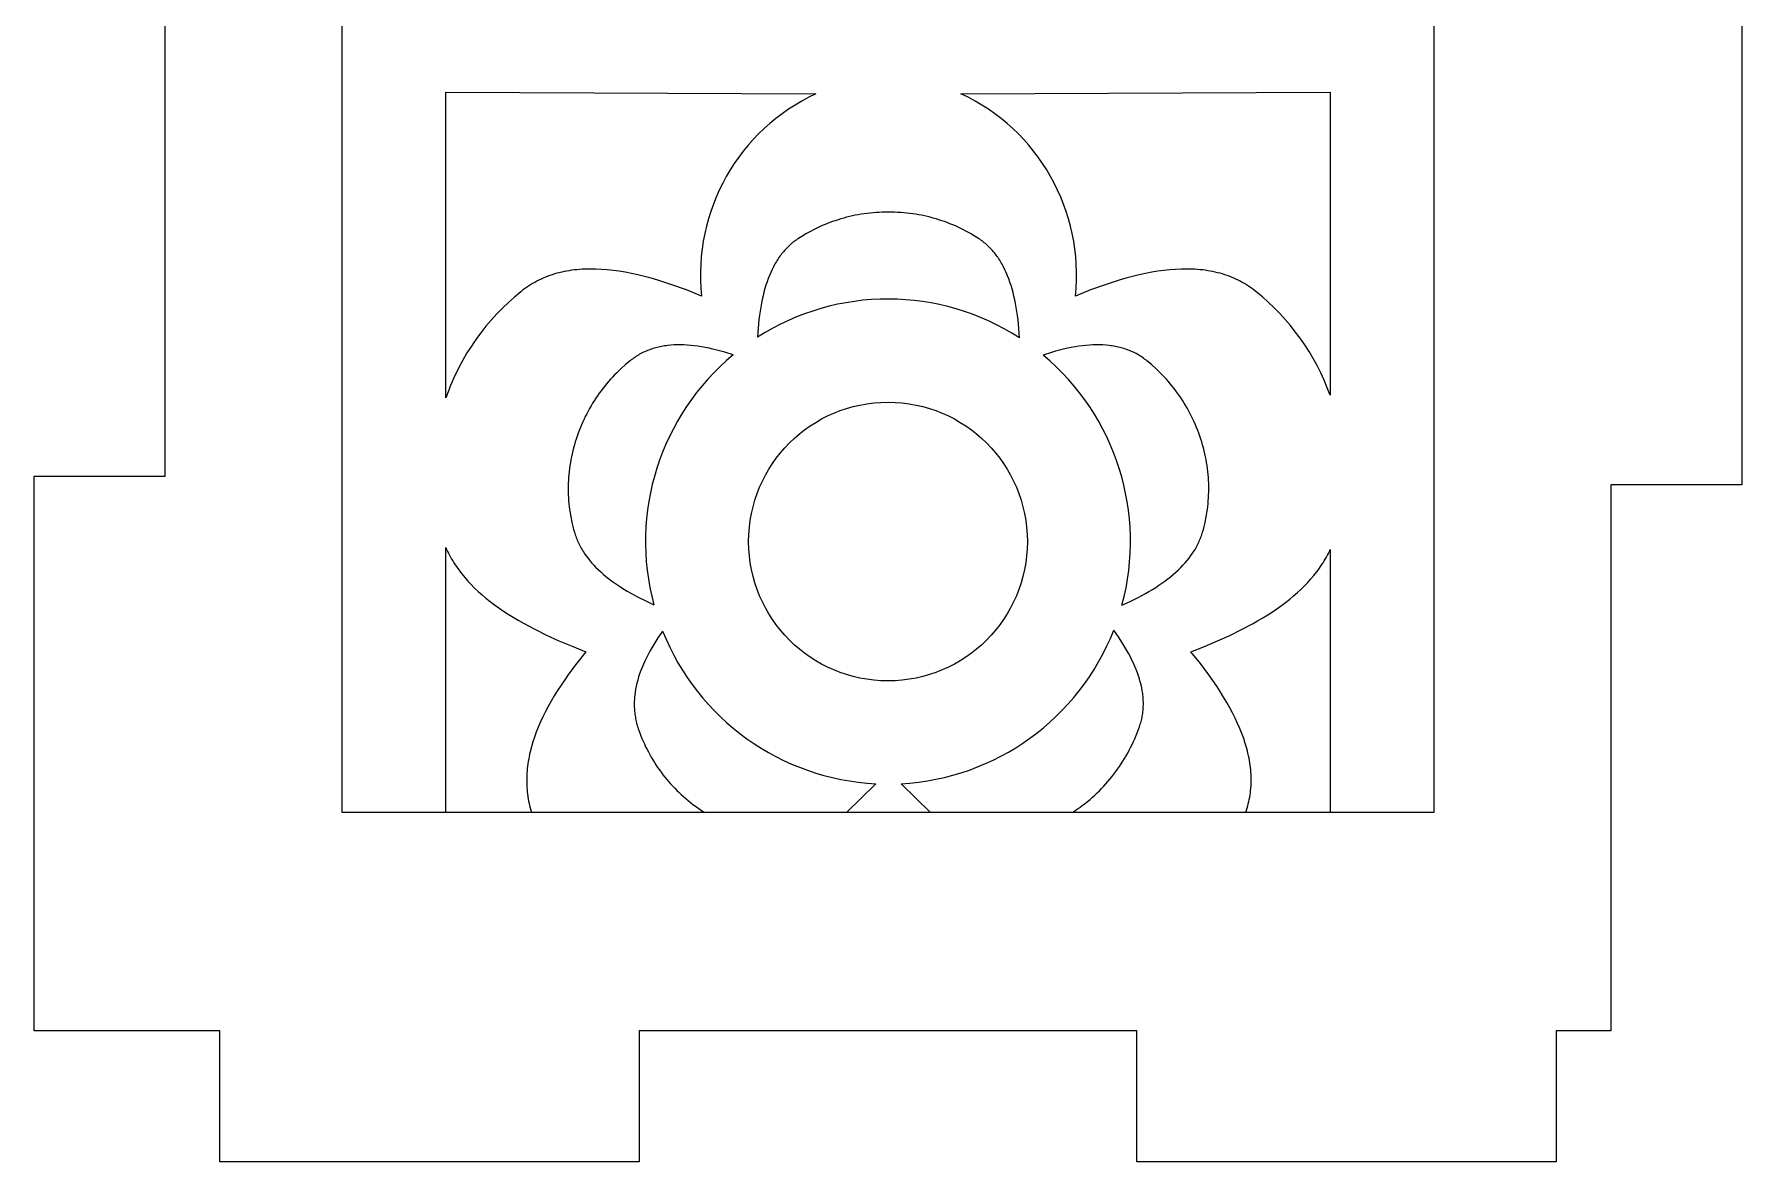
# Model space of a CAD drawing. Extents: x -150 to 134, y -158 to 176.
# Drawn here: x -109.55 to -70.45, y -158.5 to -132.68 of the extents above; entities that cross this region are included whole.
import ezdxf

# ---------------------------------------------------------------- set-up
doc = ezdxf.new("R2010")
doc.units = 0
doc.layers.add('CANDLE_BASE', color=14, linetype='CONTINUOUS')
doc.layers.add('CANDLE_OUTLINE', color=7, linetype='CONTINUOUS')

msp = doc.modelspace()

# ---------------------------------------------------------------- linework, layer by layer
at = {"layer": 'CANDLE_BASE'}
for p, q in [((-100.125, -141.012), (-100.125, -134.012)), ((-100.125, -134.012), (-91.65, -134.047)), ((-88.329, -134.047), (-79.875, -134.012)), ((-79.875, -134.012), (-79.875, -140.951)), ((-100.125, -150.5), (-100.125, -144.433)), ((-79.875, -144.482), (-79.875, -150.5)), ((-90.953, -150.5), (-90.277, -149.844)), ((-89.702, -149.843), (-89.025, -150.5))]:
    msp.add_line(p, q, dxfattribs=at)
for points in [[(-77.5, -49.5), (-77.5, -150.5), (-102.5, -150.5), (-102.5, -49.5), (-77.5, -49.5)], [(-77.5, -49.5), (-77.5, -150.5), (-102.5, -150.5), (-102.5, -49.5), (-77.5, -49.5)], [(-86.99, -139.634), (-87.004, -139.424), (-87.023, -139.224), (-87.035, -139.127), (-87.048, -139.033), (-87.063, -138.941), (-87.079, -138.851), (-87.097, -138.763), (-87.116, -138.678), (-87.136, -138.595), (-87.158, -138.514), (-87.182, -138.436), (-87.207, -138.359), (-87.233, -138.285), (-87.261, -138.213), (-87.291, -138.143), (-87.322, -138.076), (-87.355, -138.01), (-87.389, -137.947), (-87.406, -137.917), (-87.425, -137.886), (-87.443, -137.857), (-87.462, -137.828), (-87.481, -137.799), (-87.501, -137.771), (-87.521, -137.743), (-87.542, -137.717), (-87.562, -137.69), (-87.584, -137.664), (-87.606, -137.639), (-87.628, -137.614), (-87.65, -137.59), (-87.673, -137.566), (-87.697, -137.543), (-87.721, -137.521), (-87.745, -137.499), (-87.77, -137.477), (-87.795, -137.457), (-87.82, -137.436), (-87.846, -137.416), (-87.873, -137.397), (-87.9, -137.379), (-87.927, -137.361), (-88.041, -137.29), (-88.098, -137.256), (-88.157, -137.223), (-88.215, -137.191), (-88.275, -137.161), (-88.335, -137.131), (-88.396, -137.102), (-88.457, -137.074), (-88.519, -137.048), (-88.581, -137.022), (-88.644, -136.998), (-88.707, -136.975), (-88.771, -136.953), (-88.835, -136.932), (-88.9, -136.912), (-88.965, -136.893), (-89.031, -136.876), (-89.097, -136.859), (-89.164, -136.844), (-89.231, -136.83), (-89.298, -136.817), (-89.366, -136.806), (-89.434, -136.795), (-89.502, -136.786), (-89.571, -136.778), (-89.64, -136.772), (-89.709, -136.766), (-89.779, -136.762), (-89.849, -136.759), (-89.919, -136.757), (-89.989, -136.756), (-90.06, -136.757), (-90.13, -136.759), (-90.2, -136.762), (-90.269, -136.766), (-90.338, -136.772), (-90.407, -136.778), (-90.476, -136.786), (-90.545, -136.795), (-90.613, -136.806), (-90.68, -136.817), (-90.748, -136.83), (-90.815, -136.844), (-90.881, -136.859), (-90.947, -136.876), (-91.013, -136.893), (-91.078, -136.912), (-91.143, -136.932), (-91.207, -136.953), (-91.271, -136.975), (-91.335, -136.998), (-91.397, -137.022), (-91.46, -137.048), (-91.521, -137.074), (-91.583, -137.102), (-91.643, -137.131), (-91.703, -137.161), (-91.763, -137.191), (-91.822, -137.223), (-91.88, -137.256), (-91.938, -137.29), (-92.051, -137.361), (-92.079, -137.379), (-92.105, -137.397), (-92.132, -137.416), (-92.158, -137.436), (-92.183, -137.456), (-92.208, -137.477), (-92.233, -137.498), (-92.257, -137.52), (-92.281, -137.543), (-92.304, -137.565), (-92.327, -137.589), (-92.35, -137.613), (-92.372, -137.638), (-92.393, -137.663), (-92.415, -137.689), (-92.435, -137.715), (-92.456, -137.742), (-92.476, -137.769), (-92.496, -137.797), (-92.515, -137.825), (-92.534, -137.854), (-92.552, -137.884), (-92.57, -137.914), (-92.588, -137.944), (-92.622, -138.007), (-92.655, -138.072), (-92.686, -138.139), (-92.715, -138.208), (-92.743, -138.28), (-92.77, -138.354), (-92.795, -138.429), (-92.818, -138.507), (-92.84, -138.588), (-92.861, -138.67), (-92.88, -138.755), (-92.898, -138.842), (-92.914, -138.931), (-92.929, -139.023), (-92.942, -139.116), (-92.954, -139.212), (-92.974, -139.411), (-92.988, -139.619)], [(-94.27, -138.678), (-94.615, -138.54), (-94.948, -138.42), (-95.109, -138.366), (-95.268, -138.317), (-95.424, -138.272), (-95.576, -138.231), (-95.726, -138.195), (-95.873, -138.163), (-96.016, -138.135), (-96.157, -138.112), (-96.295, -138.093), (-96.431, -138.078), (-96.563, -138.068), (-96.693, -138.062), (-96.82, -138.06), (-96.883, -138.061), (-96.944, -138.063), (-97.006, -138.066), (-97.066, -138.07), (-97.126, -138.075), (-97.185, -138.082), (-97.244, -138.089), (-97.301, -138.098), (-97.359, -138.108), (-97.415, -138.118), (-97.471, -138.13), (-97.526, -138.144), (-97.581, -138.158), (-97.634, -138.173), (-97.688, -138.19), (-97.74, -138.208), (-97.792, -138.227), (-97.844, -138.247), (-97.894, -138.268), (-97.944, -138.29), (-97.993, -138.314), (-98.042, -138.339), (-98.09, -138.365), (-98.138, -138.392), (-98.184, -138.42), (-98.231, -138.45), (-98.276, -138.48), (-98.321, -138.513), (-98.365, -138.546), (-98.409, -138.58), (-98.552, -138.701), (-98.692, -138.826), (-98.827, -138.955), (-98.958, -139.089), (-99.084, -139.227), (-99.205, -139.37), (-99.321, -139.517), (-99.378, -139.592), (-99.433, -139.668), (-99.486, -139.745), (-99.539, -139.823), (-99.59, -139.902), (-99.64, -139.982), (-99.688, -140.063), (-99.735, -140.145), (-99.78, -140.228), (-99.824, -140.311), (-99.867, -140.396), (-99.908, -140.481), (-99.948, -140.568), (-99.987, -140.655), (-100.024, -140.743), (-100.059, -140.832), (-100.125, -141.012)], [(-79.875, -140.951), (-79.941, -140.776), (-80.014, -140.604), (-80.092, -140.435), (-80.176, -140.269), (-80.265, -140.107), (-80.36, -139.948), (-80.459, -139.793), (-80.564, -139.642), (-80.674, -139.495), (-80.788, -139.352), (-80.908, -139.213), (-81.032, -139.078), (-81.16, -138.947), (-81.292, -138.82), (-81.429, -138.698), (-81.57, -138.58), (-81.613, -138.546), (-81.657, -138.513), (-81.702, -138.48), (-81.748, -138.45), (-81.794, -138.42), (-81.841, -138.392), (-81.888, -138.365), (-81.936, -138.339), (-81.985, -138.314), (-82.034, -138.29), (-82.084, -138.268), (-82.135, -138.247), (-82.186, -138.227), (-82.238, -138.208), (-82.291, -138.19), (-82.344, -138.173), (-82.398, -138.158), (-82.452, -138.144), (-82.507, -138.13), (-82.563, -138.118), (-82.62, -138.108), (-82.677, -138.098), (-82.735, -138.089), (-82.793, -138.082), (-82.852, -138.075), (-82.912, -138.07), (-82.973, -138.066), (-83.034, -138.063), (-83.096, -138.061), (-83.158, -138.06), (-83.285, -138.062), (-83.415, -138.068), (-83.548, -138.078), (-83.683, -138.093), (-83.821, -138.112), (-83.962, -138.135), (-84.106, -138.163), (-84.253, -138.195), (-84.402, -138.231), (-84.555, -138.272), (-84.71, -138.317), (-84.869, -138.366), (-85.031, -138.42), (-85.363, -138.54), (-85.708, -138.678)], [(-93.544, -140.025), (-93.734, -139.965), (-93.828, -139.939), (-93.919, -139.915), (-94.009, -139.893), (-94.098, -139.873), (-94.185, -139.856), (-94.27, -139.84), (-94.355, -139.827), (-94.437, -139.816), (-94.518, -139.808), (-94.598, -139.801), (-94.677, -139.797), (-94.754, -139.795), (-94.829, -139.796), (-94.903, -139.799), (-94.976, -139.804), (-95.047, -139.811), (-95.083, -139.815), (-95.118, -139.82), (-95.152, -139.826), (-95.186, -139.832), (-95.22, -139.839), (-95.254, -139.846), (-95.287, -139.854), (-95.319, -139.863), (-95.352, -139.872), (-95.384, -139.882), (-95.416, -139.892), (-95.447, -139.903), (-95.479, -139.915), (-95.509, -139.927), (-95.54, -139.94), (-95.57, -139.953), (-95.6, -139.967), (-95.629, -139.981), (-95.658, -139.997), (-95.687, -140.012), (-95.716, -140.029), (-95.744, -140.046), (-95.772, -140.063), (-95.799, -140.082), (-95.826, -140.1), (-95.853, -140.12), (-95.88, -140.14), (-95.906, -140.161), (-96.011, -140.249), (-96.113, -140.341), (-96.211, -140.435), (-96.259, -140.484), (-96.306, -140.534), (-96.352, -140.584), (-96.398, -140.635), (-96.442, -140.688), (-96.485, -140.74), (-96.528, -140.794), (-96.57, -140.849), (-96.61, -140.904), (-96.65, -140.96), (-96.688, -141.017), (-96.726, -141.074), (-96.763, -141.132), (-96.798, -141.191), (-96.833, -141.251), (-96.866, -141.312), (-96.898, -141.373), (-96.93, -141.434), (-96.96, -141.497), (-96.989, -141.56), (-97.017, -141.624), (-97.044, -141.688), (-97.07, -141.753), (-97.094, -141.819), (-97.118, -141.885), (-97.14, -141.952), (-97.161, -142.019), (-97.181, -142.086), (-97.199, -142.153), (-97.217, -142.221), (-97.233, -142.288), (-97.247, -142.356), (-97.261, -142.423), (-97.273, -142.491), (-97.284, -142.559), (-97.293, -142.626), (-97.301, -142.694), (-97.308, -142.762), (-97.314, -142.829), (-97.318, -142.897), (-97.321, -142.964), (-97.323, -143.031), (-97.323, -143.099), (-97.322, -143.166), (-97.32, -143.233), (-97.317, -143.299), (-97.312, -143.366), (-97.306, -143.432), (-97.299, -143.499), (-97.291, -143.565), (-97.281, -143.631), (-97.27, -143.696), (-97.258, -143.761), (-97.245, -143.826), (-97.231, -143.891), (-97.215, -143.956), (-97.198, -144.02), (-97.18, -144.084), (-97.171, -144.115), (-97.161, -144.146), (-97.15, -144.177), (-97.139, -144.208), (-97.127, -144.239), (-97.114, -144.269), (-97.101, -144.299), (-97.088, -144.329), (-97.073, -144.359), (-97.058, -144.388), (-97.043, -144.418), (-97.026, -144.447), (-97.01, -144.476), (-96.992, -144.505), (-96.974, -144.534), (-96.956, -144.562), (-96.917, -144.618), (-96.875, -144.674), (-96.832, -144.729), (-96.786, -144.783), (-96.737, -144.837), (-96.686, -144.89), (-96.633, -144.942), (-96.577, -144.994), (-96.519, -145.045), (-96.459, -145.096), (-96.396, -145.145), (-96.331, -145.195), (-96.263, -145.244), (-96.193, -145.292), (-96.121, -145.339), (-96.046, -145.387), (-95.969, -145.433), (-95.889, -145.479), (-95.723, -145.57), (-95.546, -145.659), (-95.36, -145.745)], [(-84.643, -145.756), (-84.454, -145.669), (-84.275, -145.58), (-84.106, -145.489), (-84.025, -145.442), (-83.947, -145.396), (-83.871, -145.348), (-83.798, -145.3), (-83.727, -145.252), (-83.658, -145.203), (-83.592, -145.153), (-83.529, -145.103), (-83.467, -145.052), (-83.408, -145.001), (-83.352, -144.949), (-83.298, -144.896), (-83.247, -144.843), (-83.197, -144.789), (-83.151, -144.734), (-83.106, -144.678), (-83.065, -144.622), (-83.025, -144.566), (-83.006, -144.537), (-82.988, -144.508), (-82.97, -144.479), (-82.954, -144.45), (-82.937, -144.42), (-82.921, -144.391), (-82.906, -144.361), (-82.892, -144.331), (-82.878, -144.301), (-82.865, -144.27), (-82.852, -144.24), (-82.84, -144.209), (-82.828, -144.178), (-82.818, -144.147), (-82.807, -144.115), (-82.798, -144.084), (-82.78, -144.02), (-82.763, -143.956), (-82.748, -143.891), (-82.733, -143.826), (-82.72, -143.761), (-82.708, -143.696), (-82.697, -143.631), (-82.688, -143.565), (-82.679, -143.499), (-82.672, -143.432), (-82.666, -143.366), (-82.661, -143.299), (-82.658, -143.233), (-82.656, -143.166), (-82.655, -143.099), (-82.656, -143.031), (-82.657, -142.964), (-82.66, -142.897), (-82.665, -142.829), (-82.67, -142.762), (-82.677, -142.694), (-82.685, -142.626), (-82.695, -142.559), (-82.705, -142.491), (-82.718, -142.423), (-82.731, -142.356), (-82.746, -142.288), (-82.762, -142.221), (-82.779, -142.153), (-82.797, -142.086), (-82.817, -142.019), (-82.838, -141.952), (-82.861, -141.885), (-82.884, -141.819), (-82.909, -141.753), (-82.935, -141.688), (-82.961, -141.624), (-82.989, -141.56), (-83.019, -141.497), (-83.049, -141.434), (-83.08, -141.373), (-83.112, -141.312), (-83.146, -141.251), (-83.18, -141.191), (-83.216, -141.132), (-83.252, -141.074), (-83.29, -141.017), (-83.329, -140.96), (-83.368, -140.904), (-83.409, -140.849), (-83.45, -140.794), (-83.493, -140.74), (-83.536, -140.688), (-83.581, -140.635), (-83.626, -140.584), (-83.672, -140.534), (-83.719, -140.484), (-83.767, -140.435), (-83.866, -140.341), (-83.968, -140.249), (-84.072, -140.161), (-84.099, -140.14), (-84.125, -140.12), (-84.152, -140.1), (-84.18, -140.081), (-84.207, -140.063), (-84.235, -140.045), (-84.264, -140.028), (-84.292, -140.012), (-84.321, -139.996), (-84.351, -139.981), (-84.38, -139.966), (-84.41, -139.952), (-84.441, -139.939), (-84.471, -139.926), (-84.502, -139.914), (-84.533, -139.902), (-84.565, -139.891), (-84.597, -139.881), (-84.629, -139.871), (-84.662, -139.862), (-84.695, -139.854), (-84.729, -139.846), (-84.762, -139.838), (-84.796, -139.831), (-84.831, -139.825), (-84.865, -139.82), (-84.9, -139.815), (-84.936, -139.81), (-85.008, -139.803), (-85.081, -139.798), (-85.156, -139.796), (-85.232, -139.796), (-85.309, -139.798), (-85.388, -139.802), (-85.468, -139.809), (-85.55, -139.817), (-85.633, -139.829), (-85.718, -139.842), (-85.804, -139.858), (-85.892, -139.875), (-85.981, -139.896), (-86.072, -139.918), (-86.164, -139.943), (-86.258, -139.969), (-86.45, -140.03)], [(-100.125, -144.433), (-100.105, -144.478), (-100.085, -144.523), (-100.063, -144.568), (-100.04, -144.613), (-100.016, -144.657), (-99.991, -144.701), (-99.965, -144.744), (-99.939, -144.787), (-99.911, -144.83), (-99.882, -144.873), (-99.853, -144.915), (-99.822, -144.957), (-99.791, -144.999), (-99.758, -145.041), (-99.691, -145.123), (-99.619, -145.204), (-99.544, -145.284), (-99.465, -145.363), (-99.382, -145.441), (-99.295, -145.518), (-99.205, -145.595), (-99.111, -145.67), (-99.012, -145.744), (-98.911, -145.817), (-98.805, -145.89), (-98.695, -145.962), (-98.582, -146.032), (-98.465, -146.102), (-98.344, -146.171), (-98.219, -146.24), (-98.09, -146.307), (-97.82, -146.44), (-97.535, -146.57), (-97.234, -146.697), (-96.916, -146.821)], [(-83.063, -146.821), (-82.75, -146.699), (-82.453, -146.574), (-82.172, -146.447), (-81.906, -146.316), (-81.655, -146.183), (-81.536, -146.115), (-81.42, -146.047), (-81.307, -145.977), (-81.199, -145.907), (-81.094, -145.836), (-80.993, -145.764), (-80.896, -145.691), (-80.802, -145.618), (-80.712, -145.543), (-80.625, -145.468), (-80.543, -145.391), (-80.463, -145.314), (-80.388, -145.235), (-80.316, -145.156), (-80.248, -145.076), (-80.184, -144.994), (-80.153, -144.953), (-80.123, -144.912), (-80.094, -144.87), (-80.066, -144.828), (-80.039, -144.786), (-80.012, -144.743), (-79.987, -144.7), (-79.963, -144.657), (-79.939, -144.614), (-79.917, -144.57), (-79.895, -144.526), (-79.875, -144.482)], [(-95.16, -146.347), (-95.268, -146.505), (-95.318, -146.582), (-95.365, -146.659), (-95.411, -146.736), (-95.453, -146.812), (-95.494, -146.887), (-95.532, -146.962), (-95.567, -147.036), (-95.601, -147.11), (-95.631, -147.183), (-95.66, -147.255), (-95.686, -147.327), (-95.709, -147.399), (-95.73, -147.47), (-95.749, -147.541), (-95.765, -147.611), (-95.779, -147.68), (-95.79, -147.75), (-95.799, -147.818), (-95.802, -147.853), (-95.805, -147.887), (-95.807, -147.921), (-95.809, -147.955), (-95.81, -147.989), (-95.81, -148.022), (-95.81, -148.056), (-95.809, -148.09), (-95.808, -148.123), (-95.806, -148.157), (-95.803, -148.19), (-95.799, -148.223), (-95.795, -148.256), (-95.791, -148.289), (-95.785, -148.322), (-95.779, -148.355), (-95.773, -148.388), (-95.766, -148.42), (-95.758, -148.453), (-95.749, -148.485), (-95.74, -148.518), (-95.73, -148.55), (-95.719, -148.583), (-95.708, -148.615), (-95.659, -148.744), (-95.633, -148.807), (-95.606, -148.87), (-95.578, -148.933), (-95.549, -148.995), (-95.518, -149.057), (-95.487, -149.117), (-95.454, -149.178), (-95.42, -149.237), (-95.385, -149.296), (-95.349, -149.355), (-95.312, -149.412), (-95.274, -149.469), (-95.235, -149.525), (-95.195, -149.581), (-95.153, -149.636), (-95.111, -149.69), (-95.067, -149.743), (-95.023, -149.795), (-94.977, -149.847), (-94.93, -149.898), (-94.883, -149.948), (-94.834, -149.997), (-94.784, -150.045), (-94.734, -150.093), (-94.682, -150.139), (-94.629, -150.185), (-94.575, -150.229), (-94.521, -150.273), (-94.465, -150.316), (-94.409, -150.358), (-94.304, -150.431), (-94.198, -150.5)], [(-85.776, -150.5), (-85.688, -150.442), (-85.601, -150.381), (-85.543, -150.337), (-85.485, -150.293), (-85.429, -150.247), (-85.373, -150.201), (-85.318, -150.153), (-85.265, -150.105), (-85.212, -150.055), (-85.16, -150.005), (-85.109, -149.953), (-85.06, -149.901), (-85.011, -149.847), (-84.964, -149.793), (-84.917, -149.738), (-84.872, -149.682), (-84.827, -149.625), (-84.784, -149.567), (-84.742, -149.508), (-84.701, -149.449), (-84.661, -149.388), (-84.622, -149.327), (-84.585, -149.265), (-84.548, -149.203), (-84.512, -149.14), (-84.478, -149.076), (-84.445, -149.011), (-84.413, -148.946), (-84.382, -148.88), (-84.352, -148.813), (-84.295, -148.678), (-84.244, -148.541), (-84.233, -148.51), (-84.223, -148.48), (-84.214, -148.45), (-84.206, -148.419), (-84.198, -148.388), (-84.19, -148.357), (-84.184, -148.326), (-84.178, -148.295), (-84.173, -148.264), (-84.168, -148.233), (-84.164, -148.201), (-84.16, -148.17), (-84.158, -148.138), (-84.156, -148.106), (-84.154, -148.074), (-84.153, -148.042), (-84.153, -148.01), (-84.153, -147.977), (-84.154, -147.945), (-84.156, -147.912), (-84.158, -147.88), (-84.161, -147.847), (-84.165, -147.814), (-84.169, -147.78), (-84.179, -147.714), (-84.191, -147.646), (-84.206, -147.579), (-84.224, -147.51), (-84.244, -147.441), (-84.266, -147.371), (-84.291, -147.301), (-84.318, -147.23), (-84.347, -147.159), (-84.379, -147.086), (-84.414, -147.014), (-84.45, -146.94), (-84.489, -146.866), (-84.531, -146.791), (-84.575, -146.715), (-84.622, -146.639), (-84.67, -146.562), (-84.722, -146.484), (-84.832, -146.327)], [(-96.916, -146.821), (-97.124, -147.081), (-97.314, -147.336), (-97.403, -147.462), (-97.487, -147.587), (-97.567, -147.71), (-97.642, -147.832), (-97.714, -147.954), (-97.781, -148.074), (-97.844, -148.193), (-97.902, -148.311), (-97.957, -148.428), (-98.007, -148.545), (-98.052, -148.66), (-98.094, -148.774), (-98.131, -148.888), (-98.164, -149.001), (-98.192, -149.112), (-98.205, -149.168), (-98.217, -149.223), (-98.227, -149.279), (-98.237, -149.334), (-98.245, -149.388), (-98.252, -149.443), (-98.258, -149.497), (-98.263, -149.552), (-98.267, -149.606), (-98.27, -149.66), (-98.272, -149.713), (-98.273, -149.767), (-98.272, -149.82), (-98.271, -149.874), (-98.268, -149.927), (-98.264, -149.979), (-98.259, -150.032), (-98.253, -150.085), (-98.246, -150.137), (-98.238, -150.189), (-98.228, -150.242), (-98.218, -150.294), (-98.206, -150.345), (-98.193, -150.397), (-98.179, -150.449), (-98.164, -150.5)], [(-81.812, -150.5), (-81.795, -150.451), (-81.779, -150.401), (-81.764, -150.352), (-81.751, -150.302), (-81.739, -150.252), (-81.728, -150.201), (-81.719, -150.151), (-81.71, -150.1), (-81.703, -150.049), (-81.697, -149.998), (-81.692, -149.946), (-81.688, -149.895), (-81.686, -149.843), (-81.684, -149.791), (-81.684, -149.738), (-81.685, -149.686), (-81.687, -149.633), (-81.691, -149.58), (-81.695, -149.526), (-81.701, -149.473), (-81.707, -149.419), (-81.715, -149.365), (-81.724, -149.31), (-81.734, -149.255), (-81.745, -149.201), (-81.758, -149.145), (-81.771, -149.09), (-81.786, -149.034), (-81.819, -148.922), (-81.856, -148.808), (-81.898, -148.694), (-81.944, -148.578), (-81.994, -148.461), (-82.049, -148.343), (-82.109, -148.224), (-82.173, -148.103), (-82.242, -147.981), (-82.315, -147.858), (-82.392, -147.733), (-82.474, -147.607), (-82.561, -147.48), (-82.652, -147.351), (-82.848, -147.089), (-83.063, -146.821)]]:
    msp.add_lwpolyline(points, dxfattribs=at)
msp.add_circle((-90, -144.299), 3.191, dxfattribs=at)
for centre, radius, start, end in [((-89.724, -138.193), 4.571, 114.9056, 186.0876), ((-90.254, -138.193), 4.571, 353.9124, 65.0944), ((-90, -144.299), 5.552, 57.1672, 122.5585), ((-90, -144.299), 5.552, 129.6634, 195.1039), ((-90, -144.299), 5.552, 344.7785, 50.2539), ((-90, -144.299), 5.552, 201.6518, 267.1401), ((-90, -144.299), 5.552, 273.0738, 338.5768)]:
    msp.add_arc(centre, radius, start, end, dxfattribs=at)
at = {"layer": 'CANDLE_OUTLINE'}
for points in [[(-73.45, -143), (-73.45, -155.5), (-74.7, -155.5), (-74.7, -158.5), (-84.3, -158.5), (-84.3, -155.5), (-95.7, -155.5), (-95.7, -158.5), (-105.3, -158.5), (-105.3, -155.5), (-109.55, -155.5), (-109.55, -142.8), (-106.55, -142.8), (-106.55, -132.1), (-109.55, -132.1), (-109.55, -121.4), (-106.55, -121.4), (-106.55, -110.7), (-109.55, -110.7), (-109.55, -100), (-106.55, -100), (-106.55, -89.3), (-109.55, -89.3), (-109.55, -78.6)], [(-73.45, -78.8), (-73.45, -89.1), (-70.45, -89.1), (-70.45, -100.2), (-73.45, -100.2), (-73.45, -110.5), (-70.45, -110.5), (-70.45, -121.6), (-73.45, -121.6), (-73.45, -131.9), (-70.45, -131.9), (-70.45, -143), (-73.45, -143)]]:
    msp.add_lwpolyline(points, dxfattribs=at)

doc.saveas('drawing.dxf')
